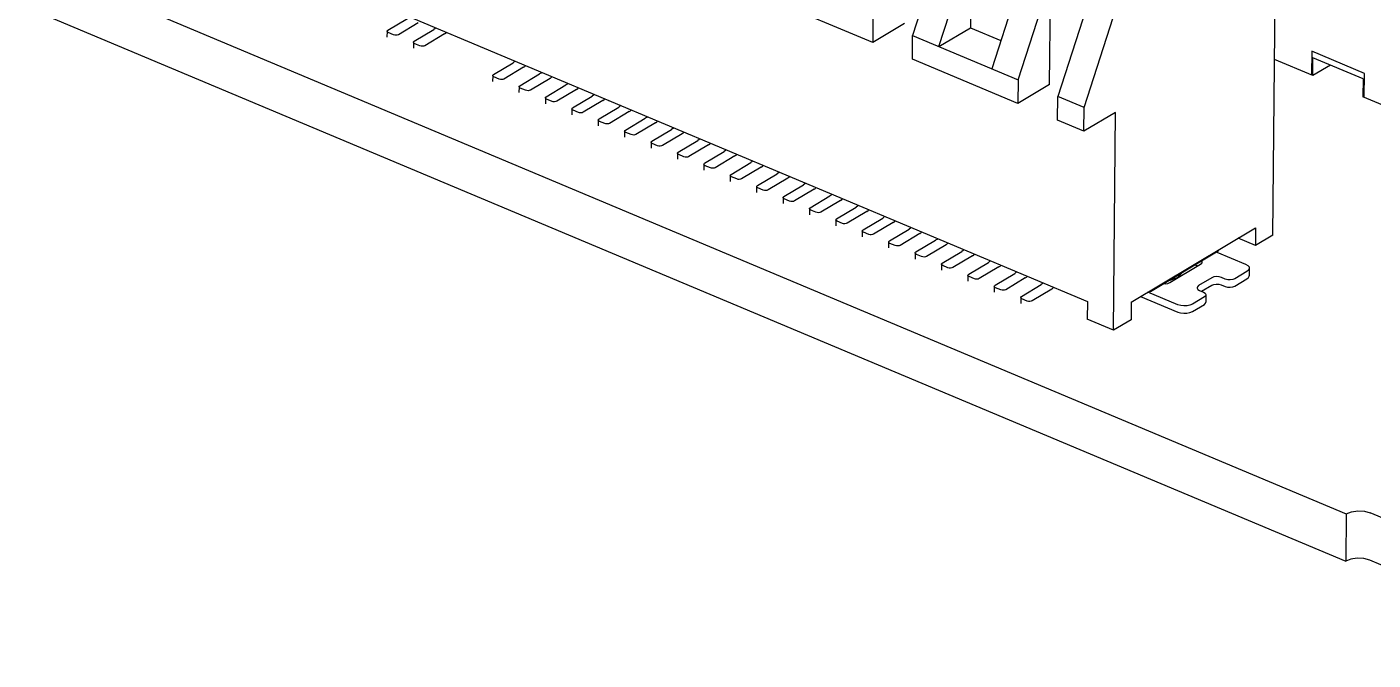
# Model space of a CAD drawing. Header units: millimetres. Extents: x 0 to 841, y 0 to 594.
# Drawn here: x 694.78 to 714.43, y 458.57 to 467.82 of the extents above; entities that cross this region are included whole.
import ezdxf

# ---------------------------------------------------------------- set-up
doc = ezdxf.new("R2010")
doc.units = ezdxf.units.MM
doc.header["$LTSCALE"] = 46.255
doc.layers.add('ASSEM_MEM', color=7, linetype='CONTINUOUS')

msp = doc.modelspace()

# ---------------------------------------------------------------- linework, layer by layer
at = {"layer": 'ASSEM_MEM', "color": 7, "linetype": 'CONTINUOUS'}
for p, q in [((688.988, 471.238), (714.038, 460.709)), ((688.981, 470.545), (714.032, 460.017)), ((696.001, 469.806), (710.26, 463.812)), ((712.968, 464.781), (713.012, 469.501)), ((708.182, 469.163), (707.709, 467.696)), ((708.094, 467.534), (708.567, 469.001)), ((708.567, 469.001), (708.556, 467.81)), ((709.338, 468.677), (708.865, 467.21)), ((709.251, 467.048), (709.723, 468.515)), ((709.709, 466.978), (709.723, 468.515)), ((710.302, 468.272), (709.829, 466.805)), ((707.128, 467.593), (705.586, 468.24)), ((710.214, 466.643), (710.687, 468.11)), ((700.049, 467.773), (700.336, 467.945)), ((700.49, 467.88), (700.204, 467.708)), ((707.131, 467.939), (707.128, 467.593)), ((707.59, 467.869), (707.128, 467.593)), ((700.038, 467.757), (700.037, 467.671)), ((700.133, 467.705), (700.056, 467.738)), ((700.435, 467.611), (700.721, 467.783)), ((700.876, 467.718), (700.589, 467.546)), ((700.961, 467.716), (700.963, 467.72)), ((707.706, 467.35), (707.709, 467.696)), ((707.709, 467.696), (709.251, 467.048)), ((708.094, 467.534), (708.556, 467.81)), ((708.556, 467.81), (708.999, 467.624)), ((700.423, 467.595), (700.423, 467.509)), ((700.519, 467.543), (700.442, 467.576)), ((713.535, 467.465), (713.532, 467.118)), ((714.306, 467.141), (713.535, 467.465)), ((701.591, 467.125), (701.878, 467.297)), ((709.247, 466.702), (707.706, 467.35)), ((713.551, 467.11), (712.992, 467.345)), ((713.551, 467.11), (713.553, 467.37)), ((713.807, 467.263), (713.551, 467.11)), ((714.286, 467.062), (713.553, 467.37)), ((701.58, 467.109), (701.579, 467.023)), ((701.675, 467.058), (701.598, 467.09)), ((702.032, 467.232), (701.745, 467.06)), ((701.976, 466.963), (702.263, 467.135)), ((702.117, 467.23), (702.119, 467.234)), ((702.417, 467.07), (702.131, 466.898)), ((702.502, 467.068), (702.505, 467.072)), ((714.302, 466.794), (714.306, 467.141)), ((701.965, 466.947), (701.964, 466.861)), ((702.06, 466.896), (701.983, 466.928)), ((702.362, 466.801), (702.648, 466.973)), ((702.803, 466.908), (702.516, 466.736)), ((702.888, 466.906), (702.89, 466.91)), ((709.251, 467.048), (709.247, 466.702)), ((709.709, 466.978), (709.247, 466.702)), ((714.286, 467.062), (714.283, 466.802)), ((702.35, 466.785), (702.35, 466.699)), ((702.446, 466.734), (702.368, 466.766)), ((702.747, 466.639), (703.034, 466.811)), ((703.188, 466.746), (702.901, 466.574)), ((703.273, 466.745), (703.276, 466.748)), ((709.825, 466.459), (709.829, 466.805)), ((710.214, 466.643), (709.829, 466.805)), ((715.17, 466.43), (714.283, 466.802)), ((702.736, 466.623), (702.735, 466.537)), ((702.831, 466.572), (702.754, 466.604)), ((703.133, 466.477), (703.419, 466.649)), ((703.573, 466.584), (703.287, 466.412)), ((703.518, 466.315), (703.805, 466.487)), ((703.659, 466.583), (703.661, 466.586)), ((710.211, 466.297), (710.214, 466.643)), ((710.673, 466.573), (710.211, 466.297)), ((710.643, 463.391), (710.673, 466.573)), ((703.121, 466.462), (703.12, 466.375)), ((703.216, 466.41), (703.139, 466.442)), ((703.506, 466.3), (703.506, 466.213)), ((703.602, 466.248), (703.525, 466.28)), ((703.959, 466.422), (703.672, 466.25)), ((703.903, 466.153), (704.19, 466.325)), ((704.044, 466.421), (704.046, 466.424)), ((710.211, 466.297), (709.825, 466.459)), ((703.892, 466.138), (703.891, 466.051)), ((703.987, 466.086), (703.91, 466.118)), ((704.344, 466.26), (704.057, 466.088)), ((704.289, 465.991), (704.575, 466.163)), ((704.429, 466.259), (704.432, 466.262)), ((704.73, 466.098), (704.443, 465.927)), ((704.815, 466.097), (704.817, 466.1)), ((704.277, 465.976), (704.276, 465.889)), ((704.372, 465.924), (704.295, 465.956)), ((704.674, 465.829), (704.961, 466.001)), ((705.115, 465.936), (704.828, 465.765)), ((705.2, 465.935), (705.203, 465.938)), ((704.663, 465.814), (704.662, 465.727)), ((704.758, 465.762), (704.681, 465.794)), ((705.06, 465.667), (705.346, 465.839)), ((705.5, 465.774), (705.214, 465.603)), ((705.586, 465.773), (705.588, 465.776)), ((705.048, 465.652), (705.047, 465.565)), ((705.143, 465.6), (705.066, 465.632)), ((705.445, 465.505), (705.732, 465.677)), ((705.886, 465.612), (705.599, 465.441)), ((705.83, 465.343), (706.117, 465.515)), ((705.971, 465.611), (705.973, 465.614)), ((705.433, 465.49), (705.433, 465.403)), ((705.529, 465.438), (705.452, 465.47)), ((705.819, 465.328), (705.818, 465.241)), ((705.914, 465.276), (705.837, 465.308)), ((706.271, 465.45), (705.984, 465.279)), ((706.216, 465.181), (706.502, 465.353)), ((706.356, 465.449), (706.359, 465.452)), ((706.204, 465.166), (706.203, 465.079)), ((706.299, 465.114), (706.222, 465.146)), ((706.657, 465.288), (706.37, 465.117)), ((706.601, 465.019), (706.888, 465.191)), ((706.742, 465.287), (706.744, 465.29)), ((707.042, 465.126), (706.755, 464.955)), ((707.127, 465.125), (707.129, 465.128)), ((706.59, 465.004), (706.589, 464.917)), ((706.685, 464.952), (706.608, 464.984)), ((706.986, 464.857), (707.273, 465.029)), ((707.427, 464.964), (707.141, 464.793)), ((707.512, 464.963), (707.515, 464.966)), ((706.975, 464.842), (706.974, 464.755)), ((707.07, 464.79), (706.993, 464.822)), ((707.372, 464.695), (707.659, 464.867)), ((707.813, 464.802), (707.526, 464.631)), ((707.898, 464.801), (707.9, 464.804)), ((710.9, 463.803), (712.716, 464.889)), ((712.714, 464.629), (712.46, 464.736)), ((712.716, 464.889), (712.714, 464.629)), ((712.968, 464.781), (712.714, 464.629)), ((707.36, 464.68), (707.36, 464.593)), ((707.456, 464.628), (707.379, 464.66)), ((707.746, 464.518), (707.745, 464.431)), ((707.757, 464.534), (708.044, 464.705)), ((708.198, 464.64), (707.911, 464.469)), ((708.143, 464.372), (708.429, 464.543)), ((708.283, 464.639), (708.286, 464.642)), ((712.169, 464.545), (711.182, 463.954)), ((712.148, 464.532), (712.57, 464.355)), ((712.17, 464.562), (712.169, 464.545)), ((707.841, 464.466), (707.764, 464.498)), ((708.131, 464.356), (708.13, 464.269)), ((708.226, 464.304), (708.149, 464.336)), ((708.583, 464.478), (708.297, 464.307)), ((708.528, 464.21), (708.815, 464.381)), ((708.669, 464.477), (708.671, 464.48)), ((708.969, 464.316), (708.682, 464.145)), ((709.054, 464.315), (709.056, 464.318)), ((711.466, 464.089), (711.912, 464.355)), ((711.834, 464.344), (711.869, 464.33)), ((708.517, 464.194), (708.516, 464.107)), ((708.612, 464.142), (708.535, 464.174)), ((708.913, 464.048), (709.2, 464.219)), ((709.354, 464.154), (709.068, 463.983)), ((709.439, 464.153), (709.442, 464.156)), ((711.574, 464.162), (711.634, 464.221)), ((711.593, 464.2), (711.592, 464.179)), ((712.076, 464.157), (711.884, 464.043)), ((712.274, 464.138), (712.216, 464.163)), ((712.414, 464.036), (712.589, 464.141)), ((712.59, 464.249), (712.415, 464.144)), ((712.624, 464.296), (712.623, 464.188)), ((708.902, 464.032), (708.901, 463.945)), ((708.997, 463.98), (708.92, 464.012)), ((709.299, 463.886), (709.585, 464.057)), ((709.74, 463.992), (709.453, 463.821)), ((709.825, 463.991), (709.827, 463.994)), ((711.583, 463.764), (711.144, 463.948)), ((711.182, 463.954), (711.165, 463.961)), ((711.182, 463.954), (711.182, 463.971)), ((711.898, 463.972), (711.956, 463.948)), ((711.926, 463.96), (712.075, 464.049)), ((712.215, 464.054), (712.273, 464.03)), ((709.287, 463.87), (709.287, 463.783)), ((709.383, 463.818), (709.305, 463.85)), ((710.26, 463.812), (710.258, 463.553)), ((710.9, 463.803), (710.898, 463.543)), ((711.037, 463.885), (711.582, 463.656)), ((711.793, 463.664), (711.968, 463.769)), ((711.969, 463.877), (711.794, 463.773)), ((711.992, 463.909), (711.991, 463.801)), ((710.643, 463.391), (710.258, 463.553)), ((710.898, 463.543), (710.643, 463.391)), ((714.038, 460.709), (714.032, 460.017)), ((717.858, 459.266), (714.39, 460.724)), ((717.852, 458.573), (714.383, 460.031))]:
    msp.add_line(p, q, dxfattribs=at)
for points in [[(700.038, 467.757), (700.04, 467.764), (700.049, 467.773)], [(700.056, 467.738), (700.044, 467.746), (700.038, 467.755), (700.038, 467.757)], [(700.204, 467.708), (700.188, 467.702), (700.17, 467.7), (700.151, 467.701), (700.133, 467.705)], [(700.752, 467.808), (700.739, 467.796), (700.721, 467.783)], [(700.876, 467.718), (700.894, 467.731), (700.907, 467.744)], [(700.423, 467.595), (700.426, 467.602), (700.435, 467.611)], [(700.442, 467.576), (700.429, 467.584), (700.424, 467.593), (700.423, 467.595)], [(700.589, 467.546), (700.574, 467.54), (700.555, 467.538), (700.536, 467.539), (700.519, 467.543)], [(701.909, 467.323), (701.896, 467.31), (701.878, 467.297)], [(701.58, 467.109), (701.582, 467.117), (701.591, 467.125)], [(701.598, 467.09), (701.585, 467.098), (701.58, 467.107), (701.58, 467.109)], [(702.032, 467.232), (702.05, 467.245), (702.063, 467.258)], [(702.294, 467.161), (702.281, 467.148), (702.263, 467.135)], [(702.417, 467.07), (702.435, 467.083), (702.448, 467.096)], [(701.745, 467.06), (701.73, 467.054), (701.711, 467.052), (701.692, 467.053), (701.675, 467.058)], [(701.965, 466.947), (701.967, 466.955), (701.976, 466.963)], [(701.983, 466.928), (701.971, 466.936), (701.965, 466.945), (701.965, 466.947)], [(702.131, 466.898), (702.115, 466.892), (702.097, 466.89), (702.077, 466.891), (702.06, 466.896)], [(702.679, 466.999), (702.666, 466.986), (702.648, 466.973)], [(702.803, 466.908), (702.821, 466.921), (702.834, 466.934)], [(702.35, 466.785), (702.352, 466.793), (702.362, 466.801)], [(702.368, 466.766), (702.356, 466.774), (702.351, 466.783), (702.35, 466.785)], [(702.516, 466.736), (702.501, 466.73), (702.482, 466.728), (702.463, 466.729), (702.446, 466.734)], [(703.065, 466.837), (703.052, 466.824), (703.034, 466.811)], [(703.188, 466.746), (703.206, 466.759), (703.219, 466.772)], [(703.45, 466.675), (703.437, 466.662), (703.419, 466.649)], [(702.736, 466.624), (702.738, 466.631), (702.747, 466.639)], [(702.754, 466.604), (702.741, 466.612), (702.736, 466.621), (702.736, 466.624)], [(702.901, 466.574), (702.886, 466.568), (702.868, 466.566), (702.848, 466.567), (702.831, 466.572)], [(703.121, 466.462), (703.123, 466.469), (703.133, 466.477)], [(703.573, 466.584), (703.591, 466.597), (703.604, 466.61)], [(703.836, 466.513), (703.823, 466.5), (703.805, 466.487)], [(703.139, 466.442), (703.127, 466.45), (703.121, 466.459), (703.121, 466.462)], [(703.287, 466.412), (703.271, 466.406), (703.253, 466.404), (703.234, 466.405), (703.216, 466.41)], [(703.506, 466.3), (703.509, 466.307), (703.518, 466.315)], [(703.525, 466.28), (703.512, 466.288), (703.507, 466.297), (703.506, 466.3)], [(703.959, 466.422), (703.977, 466.435), (703.99, 466.448)], [(704.221, 466.351), (704.208, 466.338), (704.19, 466.325)], [(704.344, 466.26), (704.362, 466.273), (704.375, 466.286)], [(703.672, 466.25), (703.657, 466.244), (703.638, 466.242), (703.619, 466.243), (703.602, 466.248)], [(703.892, 466.138), (703.894, 466.145), (703.903, 466.153)], [(703.91, 466.118), (703.898, 466.126), (703.892, 466.135), (703.892, 466.138)], [(704.057, 466.088), (704.042, 466.082), (704.024, 466.08), (704.004, 466.081), (703.987, 466.086)], [(704.606, 466.189), (704.593, 466.176), (704.575, 466.163)], [(704.73, 466.098), (704.748, 466.111), (704.761, 466.124)], [(704.277, 465.976), (704.279, 465.983), (704.289, 465.991)], [(704.295, 465.956), (704.283, 465.964), (704.277, 465.973), (704.277, 465.976)], [(704.443, 465.927), (704.428, 465.92), (704.409, 465.918), (704.39, 465.919), (704.372, 465.924)], [(704.992, 466.027), (704.979, 466.014), (704.961, 466.001)], [(705.115, 465.936), (705.133, 465.949), (705.146, 465.962)], [(704.663, 465.814), (704.665, 465.821), (704.674, 465.829)], [(704.681, 465.794), (704.668, 465.802), (704.663, 465.811), (704.663, 465.814)], [(704.828, 465.765), (704.813, 465.758), (704.794, 465.756), (704.775, 465.757), (704.758, 465.762)], [(705.377, 465.865), (705.364, 465.852), (705.346, 465.839)], [(705.5, 465.774), (705.518, 465.787), (705.531, 465.8)], [(705.763, 465.703), (705.75, 465.69), (705.732, 465.677)], [(705.048, 465.652), (705.05, 465.659), (705.06, 465.667)], [(705.066, 465.632), (705.054, 465.64), (705.048, 465.649), (705.048, 465.652)], [(705.214, 465.603), (705.198, 465.596), (705.18, 465.594), (705.161, 465.595), (705.143, 465.6)], [(705.433, 465.49), (705.436, 465.497), (705.445, 465.505)], [(705.886, 465.612), (705.904, 465.625), (705.917, 465.638)], [(706.148, 465.541), (706.135, 465.528), (706.117, 465.515)], [(705.452, 465.47), (705.439, 465.478), (705.434, 465.487), (705.433, 465.49)], [(705.599, 465.441), (705.584, 465.434), (705.565, 465.432), (705.546, 465.433), (705.529, 465.438)], [(705.819, 465.328), (705.821, 465.335), (705.83, 465.343)], [(705.837, 465.308), (705.825, 465.316), (705.819, 465.325), (705.819, 465.328)], [(706.271, 465.45), (706.289, 465.463), (706.302, 465.476)], [(706.533, 465.379), (706.52, 465.366), (706.502, 465.353)], [(706.657, 465.288), (706.675, 465.301), (706.687, 465.314)], [(705.984, 465.279), (705.969, 465.273), (705.951, 465.27), (705.931, 465.271), (705.914, 465.276)], [(706.204, 465.166), (706.206, 465.173), (706.216, 465.181)], [(706.222, 465.146), (706.21, 465.154), (706.204, 465.163), (706.204, 465.166)], [(706.37, 465.117), (706.355, 465.111), (706.336, 465.108), (706.317, 465.109), (706.299, 465.114)], [(706.919, 465.217), (706.906, 465.204), (706.888, 465.191)], [(707.042, 465.126), (707.06, 465.139), (707.073, 465.152)], [(706.59, 465.004), (706.592, 465.011), (706.601, 465.019)], [(706.608, 464.984), (706.595, 464.992), (706.59, 465.001), (706.59, 465.004)], [(706.755, 464.955), (706.74, 464.949), (706.721, 464.946), (706.702, 464.947), (706.685, 464.952)], [(707.304, 465.055), (707.291, 465.042), (707.273, 465.029)], [(707.427, 464.964), (707.445, 464.977), (707.458, 464.99)], [(706.975, 464.842), (706.977, 464.849), (706.986, 464.857)], [(706.993, 464.822), (706.981, 464.83), (706.975, 464.839), (706.975, 464.842)], [(707.141, 464.793), (707.125, 464.787), (707.107, 464.784), (707.088, 464.785), (707.07, 464.79)], [(707.689, 464.893), (707.677, 464.88), (707.659, 464.867)], [(707.813, 464.802), (707.831, 464.815), (707.844, 464.828)], [(708.075, 464.731), (708.062, 464.718), (708.044, 464.705)], [(707.36, 464.68), (707.363, 464.687), (707.372, 464.695)], [(707.379, 464.66), (707.366, 464.668), (707.361, 464.677), (707.36, 464.68)], [(707.526, 464.631), (707.511, 464.625), (707.492, 464.622), (707.473, 464.623), (707.456, 464.628)], [(707.746, 464.518), (707.748, 464.525), (707.757, 464.534)], [(707.764, 464.498), (707.752, 464.506), (707.746, 464.515), (707.746, 464.518)], [(708.198, 464.64), (708.216, 464.653), (708.229, 464.666)], [(708.46, 464.569), (708.447, 464.556), (708.429, 464.543)], [(707.911, 464.469), (707.896, 464.463), (707.878, 464.46), (707.858, 464.461), (707.841, 464.466)], [(708.131, 464.356), (708.133, 464.363), (708.143, 464.372)], [(708.149, 464.336), (708.137, 464.344), (708.131, 464.353), (708.131, 464.356)], [(708.583, 464.478), (708.601, 464.491), (708.614, 464.504)], [(708.846, 464.407), (708.833, 464.394), (708.815, 464.381)], [(708.969, 464.316), (708.987, 464.329), (709, 464.342)], [(711.912, 464.355), (711.931, 464.373), (711.935, 464.387)], [(711.935, 464.387), (711.934, 464.392), (711.929, 464.401)], [(712.57, 464.355), (712.601, 464.337), (712.62, 464.315), (712.624, 464.296)], [(708.297, 464.307), (708.282, 464.301), (708.263, 464.298), (708.244, 464.299), (708.226, 464.304)], [(708.517, 464.194), (708.519, 464.201), (708.528, 464.21)], [(708.535, 464.174), (708.522, 464.182), (708.517, 464.191), (708.517, 464.194)], [(708.682, 464.145), (708.667, 464.139), (708.648, 464.136), (708.629, 464.137), (708.612, 464.142)], [(709.231, 464.245), (709.218, 464.232), (709.2, 464.219)], [(709.354, 464.154), (709.372, 464.167), (709.385, 464.18)], [(711.461, 464.121), (711.468, 464.122), (711.574, 464.162)], [(712.216, 464.163), (712.182, 464.172), (712.143, 464.174), (712.106, 464.169), (712.076, 464.157)], [(712.415, 464.144), (712.384, 464.132), (712.347, 464.127), (712.309, 464.129), (712.274, 464.138)], [(712.589, 464.141), (712.613, 464.161), (712.623, 464.183), (712.623, 464.188)], [(712.624, 464.296), (712.624, 464.292), (712.614, 464.269), (712.59, 464.249)], [(708.902, 464.032), (708.904, 464.039), (708.913, 464.048)], [(708.92, 464.012), (708.908, 464.02), (708.902, 464.029), (708.902, 464.032)], [(709.068, 463.983), (709.052, 463.977), (709.034, 463.974), (709.015, 463.975), (708.997, 463.98)], [(709.616, 464.083), (709.603, 464.07), (709.585, 464.057)], [(709.74, 463.992), (709.758, 464.005), (709.771, 464.018)], [(711.38, 464.072), (711.398, 464.071), (711.436, 464.076), (711.466, 464.089)], [(711.884, 464.043), (711.866, 464.025), (711.862, 464.011)], [(711.862, 464.011), (711.862, 464.006), (711.873, 463.988), (711.898, 463.972)], [(711.956, 463.948), (711.98, 463.932), (711.991, 463.914), (711.992, 463.909)], [(712.075, 464.049), (712.105, 464.061), (712.142, 464.066), (712.181, 464.064), (712.215, 464.054)], [(712.273, 464.03), (712.308, 464.021), (712.346, 464.018), (712.383, 464.024), (712.414, 464.036)], [(709.287, 463.87), (709.29, 463.877), (709.299, 463.886)], [(709.305, 463.85), (709.293, 463.858), (709.288, 463.867), (709.287, 463.87)], [(709.453, 463.821), (709.438, 463.815), (709.419, 463.812), (709.4, 463.813), (709.383, 463.818)], [(711.794, 463.773), (711.758, 463.757), (711.715, 463.748), (711.669, 463.746), (711.623, 463.752), (711.583, 463.764)], [(711.968, 463.769), (711.987, 463.786), (711.991, 463.8)], [(711.992, 463.909), (711.988, 463.895), (711.969, 463.877)], [(711.582, 463.656), (711.622, 463.643), (711.668, 463.638), (711.714, 463.64), (711.757, 463.649), (711.793, 463.664)], [(714.038, 460.709), (714.114, 460.74), (714.207, 460.753), (714.304, 460.747), (714.39, 460.724)], [(714.383, 460.031), (714.298, 460.055), (714.201, 460.06), (714.107, 460.047), (714.032, 460.017)]]:
    msp.add_lwpolyline(points, dxfattribs=at)

doc.saveas('drawing.dxf')
